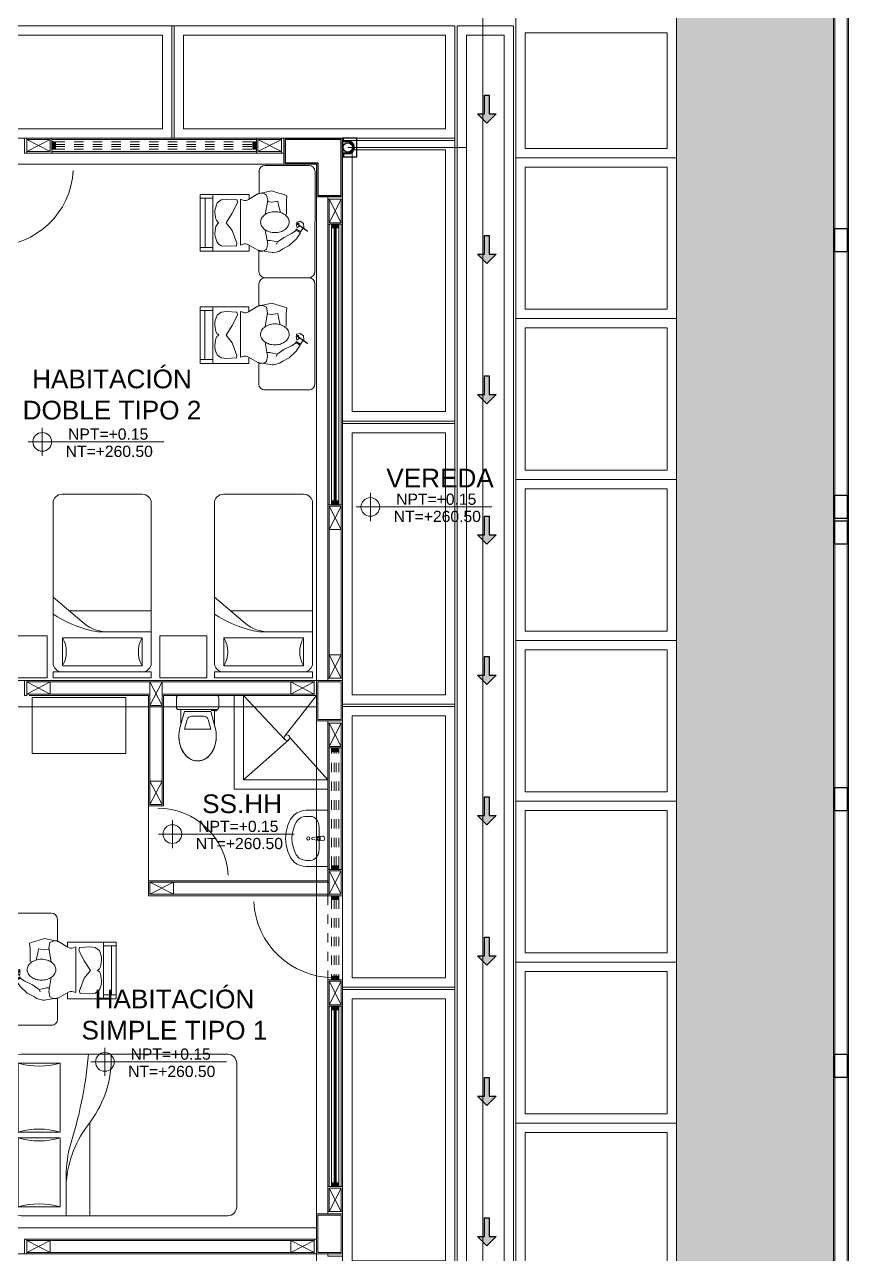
# Model space of a CAD drawing. Header units: metres. Extents: x 349075 to 349285, y 9281902 to 9282050.
# Drawn here: x 349153.11 to 349161.92, y 9282015.89 to 9282029.04 of the extents above; entities that cross this region are included whole.
import ezdxf

# ---------------------------------------------------------------- set-up
doc = ezdxf.new("R2010")
doc.units = ezdxf.units.M
doc.header["$LTSCALE"] = 0.25
doc.linetypes.add('01 nivel$0$HIDDEN2', pattern=[0.1875, 0.125, -0.0625])
doc.linetypes.add('DASHED2', pattern=[0.762, 0.635, -0.127])
for name, color, linetype, lineweight in [('.', 7, 'Continuous', 0), ('0_ CUNETAS', 151, 'Continuous', 5), ('0_VANOS', 30, 'Continuous', 9), ('AREA-VERDE', 3, 'CONTINUOUS', 9), ('ARQ-FONDO', 253, 'CONTINUOUS', 9), ('CUNETAS-RED', 5, 'CONTINUOUS', 18)]:
    doc.layers.add(name, color=color, linetype=linetype, lineweight=lineweight)
doc.styles.add('Arial_1', font='arial.ttf', dxfattribs={"height": 0.15})

# ---------------------------------------------------------------- blocks, each defined once
blk = doc.blocks.new('*U3833')
at = {"layer": '.', "lineweight": 30}
h = blk.add_hatch(color=1, dxfattribs=at)
h.dxf.hatch_style = 1
h.paths.add_polyline_path([(-0.025, -0.05), (-0.1, -0.05), (0, -0.15), (0.1, -0.05), (0.025, -0.05), (0.025, 0.15), (-0.025, 0.15)])
at = {"layer": '0_ CUNETAS', "color": 1, "lineweight": 30}
blk.add_lwpolyline([(-0.1, -0.05), (-0.025, -0.05), (-0.025, 0.15), (0.025, 0.15), (0.025, -0.05), (0.1, -0.05), (0, -0.15)], close=True, dxfattribs=at)
blk = doc.blocks.new('*U3824')
at = {"layer": '0_ CUNETAS', "color": 0, "linetype": 'ByBlock', "lineweight": -2, "transparency": 16777216}
for p in [(0, 39), (0, 37.5), (0, 36), (0, 34.5), (0, 33), (0, 31.5), (0, 30), (0, 28.5), (0, 27)]:
    blk.add_blockref('*U3833', p, dxfattribs=at)
blk = doc.blocks.new('red drenaje')
at = {"layer": 'CUNETAS-RED', "lineweight": 0}
for p, q in [((6.705, 111.023), (6.705, 73.493, 0)), ((6.705, 111.023), (7.305, 111.023)), ((7.305, 111.023), (7.305, 73.493, 0)), ((6.805, 110.923), (6.805, 73.903)), ((6.805, 110.923), (7.205, 110.923)), ((7.205, 110.923), (7.205, 73.903))]:
    blk.add_line(p, q, dxfattribs=at)
blk.add_lwpolyline([(6.805, 110.923), (7.205, 110.923), (7.205, 73.493), (6.805, 73.493), (6.805, 110.923)], dxfattribs=at)
blk.add_blockref('*U3824', (7.021, 71.131), dxfattribs=at)
blk = doc.blocks.new('C-4-flat-1-flat-1')
at = {"layer": 'ARQ-FONDO', "lineweight": 0}
for p, q in [((-0.436, -0.063), (-0.436, -0.473)), ((-0.306, -0.043), (-0.416, -0.043)), ((-0.286, -0.088), (-0.286, -0.063)), ((-0.122, -0.088), (-0.286, -0.088)), ((-0.266, -0.127), (-0.09, -0.079)), ((-0.266, -0.268), (-0.266, -0.127)), ((-0.179, -0.155), (-0.077, -0.128)), ((-0.09, -0.079), (-0.122, -0.088)), ((-0.077, -0.408), (-0.077, -0.128)), ((-0.216, -0.268), (-0.216, -0.203)), ((-0.266, -0.268), (-0.266, -0.409)), ((-0.216, -0.268), (-0.216, -0.333)), ((-0.179, -0.381), (-0.077, -0.408)), ((-0.416, -0.493), (-0.306, -0.493)), ((-0.275, -0.418), (-0.286, -0.413)), ((-0.274, -0.454), (-0.286, -0.454)), ((-0.286, -0.473), (-0.274, -0.473)), ((-0.286, -0.473), (-0.274, -0.473)), ((-0.275, -0.454), (-0.275, -0.418)), ((-0.275, -0.448), (-0.122, -0.448)), ((-0.275, -0.448), (-0.122, -0.448)), ((-0.275, -0.454), (-0.275, -0.448)), ((-0.274, -0.454), (-0.275, -0.454)), ((-0.274, -0.473), (-0.274, -0.454)), ((-0.274, -0.473), (-0.274, -0.454)), ((-0.266, -0.409), (-0.09, -0.456)), ((-0.122, -0.448), (-0.09, -0.456))]:
    blk.add_line(p, q, dxfattribs=at)
at = {"layer": 'ARQ-FONDO', "lineweight": 0, "flags": 128}
blk.add_lwpolyline([(-0.416, -0.043), (-0.306, -0.043, -0.016084), (-0.305, -0.043, -0.098696), (-0.298, -0.045, -0.082497), (-0.292, -0.049, -0.052188), (-0.29, -0.052, -0.043988), (-0.288, -0.055, -0.036572), (-0.287, -0.058, -0.034751), (-0.287, -0.061, -0.021821), (-0.286, -0.062, -0.006718), (-0.286, -0.063), (-0.286, -0.473, -0.016083), (-0.286, -0.474, -0.022806), (-0.287, -0.476, -0.021818), (-0.287, -0.478, -0.034754), (-0.288, -0.48, -0.036572), (-0.289, -0.483, -0.043988), (-0.291, -0.486, -0.052186), (-0.294, -0.489, -0.082496), (-0.3, -0.492, -0.082484), (-0.306, -0.493), (-0.416, -0.493, -0.016082), (-0.418, -0.493, -0.098699), (-0.425, -0.491, -0.082496), (-0.43, -0.487, -0.052185), (-0.433, -0.484, -0.043989), (-0.435, -0.481, -0.036572), (-0.436, -0.478, -0.034752), (-0.436, -0.475, -0.021821), (-0.436, -0.473, -0.006719), (-0.436, -0.473), (-0.436, -0.063, -0.016085), (-0.436, -0.062, -0.022804), (-0.436, -0.06, -0.021821), (-0.436, -0.058, -0.034752), (-0.435, -0.056, -0.036572), (-0.434, -0.053, -0.043989), (-0.432, -0.05, -0.052185), (-0.429, -0.047, -0.082499), (-0.423, -0.044, -0.082481), (-0.416, -0.043)], format="xyb", dxfattribs=at)
at = {"layer": 'ARQ-FONDO', "lineweight": 0}
for points in [[(-0.09, -0.456, 0.138325), (0.098, -0.453, 0.067431), (0.17, -0.421, 0.079159), (0.224, -0.373, 0.080244), (0.253, -0.323, 0.196401), (0.251, -0.207, 0.091852), (0.214, -0.151, 0.06635), (0.164, -0.111, 0.067294), (0.091, -0.08, 0.132913), (-0.09, -0.079)], [(-0.09, -0.079, -0.138325), (0.098, -0.082, -0.067431), (0.17, -0.115, -0.079159), (0.224, -0.163, -0.080244), (0.253, -0.212, -0.196401), (0.251, -0.328, -0.091852), (0.214, -0.385, -0.06635), (0.164, -0.424, -0.067294), (0.091, -0.455, -0.132913), (-0.09, -0.456)]]:
    blk.add_lwpolyline(points, format="xyb", dxfattribs=at)
for centre, major_axis, start_param, end_param in [((-0.416, -0.063), (0.02, -0.0013), 1.635126, 3.205922), ((-0.306, -0.063), (0.02, -0.0013), 0.06433, 1.635126), ((-0.166, -0.203), (0.0499, -0.0032), 1.896446, 3.205922), ((-0.166, -0.332), (0.0499, -0.0032), -3.077263, -1.767787), ((-0.416, -0.473), (0.02, -0.0013), -3.077263, -1.506467), ((-0.306, -0.473), (0.02, -0.0013), -1.506467, 0.06433)]:
    blk.add_ellipse(centre, major_axis=major_axis, ratio=1, start_param=start_param, end_param=end_param, dxfattribs=at)
blk = doc.blocks.new('Lavabo 22')
at = {"layer": 'ARQ-FONDO', "linetype": 'Continuous'}
for p, q in [((-0.3, 0), (-0.3, -0.229)), ((0.3, 0), (-0.3, 0)), ((0.3, -0.229), (0.3, 0)), ((0.119, -0.092), (-0.119, -0.092)), ((-0.025, -0.057), (-0.021, -0.099)), ((-0.018, -0.109), (-0.011, -0.162)), ((-0.014, -0.097), (-0.014, -0.082)), ((-0.014, -0.082), (0.014, -0.082)), ((0.011, -0.162), (0.018, -0.109)), ((0.014, -0.082), (0.014, -0.097)), ((0.021, -0.099), (0.025, -0.057)), ((-0.3, -0.229), (-0.297, -0.263)), ((-0.297, -0.263), (-0.289, -0.295)), ((-0.235, -0.183), (-0.235, -0.229)), ((0.235, -0.183), (0.235, -0.229)), ((0.289, -0.295), (0.297, -0.263)), ((0.297, -0.263), (0.3, -0.229)), ((-0.289, -0.295), (-0.274, -0.326)), ((-0.274, -0.326), (-0.256, -0.353)), ((-0.256, -0.353), (-0.232, -0.377)), ((-0.232, -0.377), (-0.205, -0.396)), ((0.205, -0.396), (0.232, -0.377)), ((0.232, -0.377), (0.256, -0.353)), ((0.256, -0.353), (0.274, -0.326)), ((0.274, -0.326), (0.289, -0.295)), ((-0.205, -0.396), (-0.14, -0.426)), ((-0.14, -0.426), (-0.071, -0.444)), ((-0.071, -0.444), (0, -0.45)), ((0, -0.45), (0.071, -0.444)), ((0.071, -0.444), (0.14, -0.426)), ((0.14, -0.426), (0.205, -0.396))]:
    blk.add_line(p, q, dxfattribs=at)
blk.add_circle((0, -0.207), 0.0175, dxfattribs=at)
for centre, radius, start, end in [((0, -0.057), 0.025, 0, 180), ((0, -0.097), 0.0211, 185.1696, 212.771), ((0, -0.097), 0.0211, 212.771, 327.229), ((0, -0.097), 0.0136, 180, 0), ((0, -0.097), 0.0211, 327.229, 354.8304), ((0, -0.16), 0.0112, 187.1389, 352.8611)]:
    blk.add_arc(centre, radius, start, end, dxfattribs=at)
for centre, major_axis, ratio, start_param, end_param in [((-0.119, -0.183), (0.116, 0), 0.783646, 1.570796, 3.141593), ((0.119, -0.183), (0.116, 0), 0.783646, 0, 1.570796), ((-0.119, -0.229), (0, 0.121), 0.956522, 1.570796, 2.644618), ((0.119, -0.229), (0, 0.121), 0.956522, 3.638567, 4.712389), ((0, 0), (0, 0.382), 0.956522, 2.644618, 3.638567)]:
    blk.add_ellipse(centre, major_axis=major_axis, ratio=ratio, start_param=start_param, end_param=end_param, dxfattribs=at)
blk = doc.blocks.new('columnas 2do bloque')
at = {"layer": 'ARQ-FONDO'}
blk.add_lwpolyline([(0, -0.63), (0, 0), (-0.63, 0), (-0.63, -0.28), (-0.28, -0.28), (-0.28, -0.63)], close=True, dxfattribs=at)
at = {"layer": 'ARQ-FONDO', "lineweight": 30}
blk.add_lwpolyline([(-0.015, -0.615), (-0.015, -0.015), (-0.615, -0.015), (-0.615, -0.265), (-0.265, -0.265), (-0.265, -0.615)], close=True, dxfattribs=at)
at = {"layer": 'ARQ-FONDO', "elevation": 0}
for points in [[(-0.28, -6.23), (-0.28, -5.8), (0, -5.8), (0, -6.23)], [(-0.265, -6.215), (-0.265, -5.815), (-0.015, -5.815), (-0.015, -6.215)], [(-0.28, -11.93), (-0.28, -11.5), (0, -11.5), (0, -11.93)], [(-0.265, -11.915), (-0.265, -11.515), (-0.015, -11.515), (-0.015, -11.915)]]:
    blk.add_lwpolyline(points, close=True, dxfattribs=at)
blk = doc.blocks.new('CAMA DE PLAZA Y MEDIA')
at = {"layer": 'ARQ-FONDO', "linetype": 'ByBlock', "lineweight": 0}
for p, q in [((-2.464, -0.474), (-2.464, 0.576)), ((-2.4, 0.576), (-2.464, 0.576)), ((-2.4, -0.474), (-2.4, 0.576)), ((-2.304, 0.576), (-0.596, 0.576)), ((-1.972, 0.576), (-1.972, 0.031)), ((-1.748, 0.576), (-1.748, -0.298)), ((-2.036, 0.48), (-2.336, 0.48)), ((-2.336, -0.374), (-2.336, 0.48)), ((-2.036, -0.374), (-2.036, 0.48)), ((-0.5, 0.48), (-0.5, -0.378)), ((-1.6, -0.474), (-1.882, -0.14)), ((-2.336, -0.374), (-2.036, -0.374)), ((-2.4, -0.474), (-2.464, -0.474)), ((-0.596, -0.474), (-2.304, -0.474))]:
    blk.add_line(p, q, dxfattribs=at)
for centre, radius, start, end in [((-2.304, 0.48), 0.096, 90, 180), ((-0.596, 0.48), 0.096, 0, 90), ((-2.186, 0.73), 0.292, 239.0362, 300.9638), ((-1.588, 0.107), 0.384, 180, 220.1059), ((-1.588, 0.031), 0.384, 180, 193.3928), ((-0.695, 0.244), 1.302, 193.3928, 213.4501), ((-2.304, -0.378), 0.096, 180, 270), ((-2.186, -0.624), 0.292, 59.0362, 120.9638), ((-0.596, -0.378), 0.096, 270, 0)]:
    blk.add_arc(centre, radius, start, end, dxfattribs=at)
blk = doc.blocks.new('*U1001')
at = {"linetype": 'Continuous', "lineweight": 0, "true_color": 0xbebebe}
for points in [[(3037.252, 1360.543), (3037.212, 1360.543), (3037.212, 1360.463), (3037.252, 1360.463)], [(3040.212, 1360.543), (3040.172, 1360.543), (3040.172, 1360.463), (3040.212, 1360.463)]]:
    blk.add_hatch(color=9, dxfattribs=at).paths.add_polyline_path(points)
at = {"layer": '0_VANOS', "linetype": 'Continuous'}
for p, q in [((3037.252, 1360.513), (3040.172, 1360.513)), ((3037.252, 1360.503), (3040.172, 1360.503)), ((3037.252, 1360.493), (3040.172, 1360.493))]:
    blk.add_line(p, q, dxfattribs=at)
for points in [[(3037.212, 1360.543), (3037.212, 1360.463), (3037.252, 1360.463), (3037.252, 1360.543)], [(3037.252, 1360.543), (3040.172, 1360.543), (3040.172, 1360.463), (3037.252, 1360.463)], [(3040.172, 1360.543), (3040.172, 1360.463), (3040.212, 1360.463), (3040.212, 1360.543)]]:
    blk.add_lwpolyline(points, close=True, dxfattribs=at)
blk = doc.blocks.new('*U1044')
at = {"linetype": 'Continuous', "true_color": 0xbebebe}
for points in [[(3032.131, 1351.189), (3032.131, 1351.269), (3032.171, 1351.269), (3032.171, 1351.189)], [(3034.281, 1351.189), (3034.281, 1351.269), (3034.321, 1351.269), (3034.321, 1351.189)]]:
    blk.add_hatch(color=9, dxfattribs=at).paths.add_polyline_path(points)
at = {"layer": '0_VANOS', "linetype": 'Continuous'}
for p, q in [((3032.131, 1351.269), (3032.171, 1351.269)), ((3032.131, 1351.269), (3032.131, 1351.189)), ((3032.171, 1351.189), (3032.131, 1351.189)), ((3032.171, 1351.269), (3032.171, 1351.189)), ((3034.281, 1351.189), (3034.281, 1351.269)), ((3034.281, 1351.269), (3034.321, 1351.269)), ((3034.321, 1351.189), (3034.281, 1351.189)), ((3034.321, 1351.269), (3034.321, 1351.189))]:
    blk.add_line(p, q, dxfattribs=at)
at = {"layer": '0_VANOS', "linetype": '01 nivel$0$HIDDEN2', "ltscale": 0.5}
for p, q in [((3032.171, 1351.269), (3034.28, 1351.269)), ((3032.171, 1351.239), (3034.281, 1351.239)), ((3032.171, 1351.219), (3034.281, 1351.219)), ((3032.171, 1351.189), (3034.281, 1351.189))]:
    blk.add_line(p, q, dxfattribs=at)
at = {"layer": '0_VANOS', "linetype": '01 nivel$0$HIDDEN2'}
blk.add_line((3034.281, 1351.269), (3034.321, 1351.269), dxfattribs=at)
blk = doc.blocks.new('*U1048')
at = {"linetype": 'Continuous', "lineweight": 0, "true_color": 0xbebebe}
for points in [[(3037.252, 1360.543), (3037.212, 1360.543), (3037.212, 1360.463), (3037.252, 1360.463)], [(3039.142, 1360.543), (3039.102, 1360.543), (3039.102, 1360.463), (3039.142, 1360.463)]]:
    blk.add_hatch(color=9, dxfattribs=at).paths.add_polyline_path(points)
at = {"layer": '0_VANOS', "linetype": 'Continuous'}
for p, q in [((3037.252, 1360.513), (3039.102, 1360.513)), ((3037.252, 1360.503), (3039.102, 1360.503)), ((3037.252, 1360.493), (3039.102, 1360.493))]:
    blk.add_line(p, q, dxfattribs=at)
for points in [[(3037.212, 1360.543), (3037.212, 1360.463), (3037.252, 1360.463), (3037.252, 1360.543)], [(3037.252, 1360.543), (3039.102, 1360.543), (3039.102, 1360.463), (3037.252, 1360.463)], [(3039.102, 1360.543), (3039.102, 1360.463), (3039.142, 1360.463), (3039.142, 1360.543)]]:
    blk.add_lwpolyline(points, close=True, dxfattribs=at)
blk = doc.blocks.new('*U1047')
at = {"linetype": 'Continuous', "true_color": 0xbebebe}
for points in [[(3032.131, 1351.189), (3032.131, 1351.269), (3032.171, 1351.269), (3032.171, 1351.189)], [(3033.391, 1351.189), (3033.391, 1351.269), (3033.431, 1351.269), (3033.431, 1351.189)]]:
    blk.add_hatch(color=9, dxfattribs=at).paths.add_polyline_path(points)
at = {"layer": '0_VANOS', "linetype": 'Continuous'}
for p, q in [((3032.131, 1351.269), (3032.171, 1351.269)), ((3032.131, 1351.269), (3032.131, 1351.189)), ((3032.171, 1351.189), (3032.131, 1351.189)), ((3032.171, 1351.269), (3032.171, 1351.189)), ((3033.391, 1351.189), (3033.391, 1351.269)), ((3033.391, 1351.269), (3033.431, 1351.269)), ((3033.431, 1351.189), (3033.391, 1351.189)), ((3033.431, 1351.269), (3033.431, 1351.189))]:
    blk.add_line(p, q, dxfattribs=at)
at = {"layer": '0_VANOS', "linetype": '01 nivel$0$HIDDEN2', "ltscale": 0.5}
for p, q in [((3032.171, 1351.269), (3033.391, 1351.269)), ((3032.171, 1351.239), (3033.391, 1351.239)), ((3032.171, 1351.219), (3033.391, 1351.219)), ((3032.171, 1351.189), (3033.391, 1351.189))]:
    blk.add_line(p, q, dxfattribs=at)
at = {"layer": '0_VANOS', "linetype": '01 nivel$0$HIDDEN2'}
blk.add_line((3033.391, 1351.269), (3033.431, 1351.269), dxfattribs=at)
blk = doc.blocks.new('Cotas de elevación - M_Cota de elevación - Destino rellenado-517392-Nivel 1')
at = {"layer": 'ARQ-FONDO'}
for p, q in [((0, -0.0015), (0, 0.0015)), ((-0.0015, 0), (0.013, 0))]:
    blk.add_line(p, q, dxfattribs=at)
blk.add_circle((0, 0), 0.001, dxfattribs=at)
blk = doc.blocks.new('montante')
at = {"layer": 'ARQ-FONDO', "lineweight": 30}
for p, q in [((0, 0.07), (0.045, 0.07)), ((0, 0.06), (0.055, 0.06)), ((0.045, 0.07), (0.045, 0.095)), ((0, -0.06), (0.055, -0.06)), ((0, -0.07), (0.045, -0.07)), ((0.045, -0.07), (0.045, -0.095))]:
    blk.add_line(p, q, dxfattribs=at)
blk.add_lwpolyline([(-0.095, 0.1), (-0.095, -0.1), (0.055, -0.1), (0.055, 0.1)], close=True, dxfattribs=at)
blk.add_circle((0, 0), 0.05, dxfattribs=at)
for centre, radius, start, end in [((0, 0), 0.07, 90, 270), ((0, 0), 0.06, 90, 270), ((0.05, 0.095), 0.005, 0, 180), ((0.05, -0.095), 0.005, 180, 0)]:
    blk.add_arc(centre, radius, start, end, dxfattribs=at)
blk = doc.blocks.new('escritorio dormitorios')
at = {"layer": 'ARQ-FONDO', "linetype": 'ByBlock', "lineweight": 0}
for p, q in [((-0.672, 0.428, -11.931), (0.395, 0.429, -80.123)), ((-0.738, -0.105, -80.123), (-0.738, 0.361, -80.123)), ((0.462, 0.362, -148.314), (0.462, -0.104, -148.314)), ((0.401, -0.17, -167.513), (0.163, -0.17, -167.513))]:
    blk.add_line(p, q, dxfattribs=at)
at = {"layer": 'ARQ-FONDO', "lineweight": 0}
for p, q in [((-0.323, 0.229), (-0.258, 0.272)), ((-0.258, 0.272), (-0.234, 0.227)), ((-0.254, 0.263), (-0.249, 0.275)), ((-0.249, 0.275), (-0.219, 0.229)), ((-0.43, 0.084), (-0.395, 0.153)), ((-0.395, 0.153), (-0.323, 0.229)), ((-0.267, 0.178), (-0.307, 0.097)), ((-0.234, 0.227), (-0.267, 0.178)), ((-0.219, 0.229), (-0.236, 0.221)), ((-0.356, 0.026), (-0.381, 0.016)), ((-0.34, 0.048), (-0.356, 0.026)), ((-0.307, 0.097), (-0.34, 0.048)), ((-0.445, -0.183), (-0.469, -0.027)), ((-0.447, -0.112), (-0.434, -0.09)), ((-0.434, -0.09), (-0.376, -0.077)), ((-0.376, -0.077), (-0.228, -0.103)), ((0.088, -0.077), (-0.061, -0.103)), ((0.146, -0.09), (0.088, -0.077)), ((0.158, -0.112), (0.146, -0.09)), ((-0.387, -0.281), (-0.445, -0.183)), ((0.098, -0.281), (0.157, -0.183)), ((-0.454, -0.277), (-0.454, -0.799)), ((-0.389, -0.277), (-0.454, -0.277)), ((-0.389, -0.367), (-0.38, -0.34)), ((0.101, -0.367), (-0.389, -0.367)), ((-0.389, -0.367), (0.101, -0.367)), ((0.101, -0.367), (0.092, -0.34)), ((0.152, -0.277), (0.101, -0.277)), ((0.152, -0.799), (0.152, -0.277)), ((-0.396, -0.413), (-0.402, -0.515)), ((-0.402, -0.515), (-0.396, -0.573)), ((-0.394, -0.411), (-0.37, -0.406)), ((-0.37, -0.406), (-0.235, -0.457)), ((-0.235, -0.457), (-0.151, -0.522)), ((-0.151, -0.522), (-0.048, -0.457)), ((-0.048, -0.457), (0.062, -0.399)), ((0.062, -0.399), (0.092, -0.405)), ((0.094, -0.408), (0.101, -0.515)), ((0.101, -0.515), (0.094, -0.573)), ((-0.396, -0.573), (-0.378, -0.599)), ((-0.34, -0.626), (-0.294, -0.64)), ((-0.265, -0.642), (-0.205, -0.635)), ((-0.159, -0.609), (-0.151, -0.599)), ((-0.143, -0.609), (-0.151, -0.599)), ((-0.037, -0.642), (-0.096, -0.635)), ((0.062, -0.618), (-0.007, -0.64)), ((0.094, -0.573), (0.062, -0.618)), ((-0.454, -0.664), (0.152, -0.664)), ((-0.414, -0.664), (-0.414, -0.799)), ((-0.414, -0.747), (0.111, -0.747)), ((0.111, -0.664), (0.111, -0.799)), ((-0.454, -0.799), (0.152, -0.799))]:
    blk.add_line(p, q, dxfattribs=at)
at = {"layer": 'ARQ-FONDO', "lineweight": 0, "const_width": 0.014}
blk.add_lwpolyline([(-0.157, 0.23), (-0.243, 0.352)], dxfattribs=at)
at = {"layer": 'ARQ-FONDO', "lineweight": 0}
for points in [[(-0.249, 0.275), (-0.227, 0.287), (-0.201, 0.31), (-0.16, 0.306), (-0.133, 0.27), (-0.143, 0.233), (-0.156, 0.233), (-0.156, 0.254), (-0.189, 0.255), (-0.205, 0.236), (-0.162, 0.228)], [(-0.43, 0.084), (-0.453, 0.049), (-0.464, 0.013), (-0.469, -0.015), (-0.469, -0.03)], [(-0.356, 0.026), (-0.348, -0.008), (-0.339, -0.052), (-0.339, -0.083)], [(0.157, -0.183), (0.191, -0.032), (0.171, 0.026), (0.152, 0.097), (0.139, 0.129), (0.081, 0.122), (0.023, 0.122), (-0.061, 0.122)], [(-0.041, 0.058), (0.036, 0.039), (0.081, 0.032), (0.068, -0.032), (0.075, -0.084)]]:
    blk.add_lwpolyline(points, dxfattribs=at)
blk.add_lwpolyline([(-0.256, 0, 0.07405), (-0.247, -0.06, 0.084801), (-0.223, -0.108, 0.106336), (-0.185, -0.142, 0.128955), (-0.144, -0.153, 0.128955), (-0.103, -0.142, 0.106336), (-0.065, -0.108, 0.084801), (-0.041, -0.06, 0.07405), (-0.032, 0, 0.07405), (-0.041, 0.06, 0.084801), (-0.065, 0.108, 0.106336), (-0.103, 0.142, 0.128955), (-0.144, 0.153, 0.128955), (-0.185, 0.142, 0.106336), (-0.223, 0.108, 0.084801), (-0.247, 0.06, 0.07405)], format="xyb", close=True, dxfattribs=at)
at = {"layer": 'ARQ-FONDO', "linetype": 'ByBlock', "lineweight": 0, "elevation": -80.123}
blk.add_lwpolyline([(-0.451, -0.171), (-0.672, -0.171, -0.414214), (-0.738, -0.105)], format="xyb", dxfattribs=at)
at = {"layer": 'ARQ-FONDO', "linetype": 'ByBlock', "lineweight": 0}
for centre, start, end in [((-0.672, 0.361, -11.931), 90, 180), ((0.395, 0.362, -80.123), 360, 90), ((0.395, -0.104, -148.314), 270, 0)]:
    blk.add_arc(centre, 0.0665, start, end, dxfattribs=at)
at = {"layer": 'ARQ-FONDO', "lineweight": 0}
for centre, radius, start, end in [((-0.384, -0.147), 0.0714, 150.9331, 210.9765), ((0.095, -0.147), 0.0714, 329.0235, 29.0669), ((-0.448, -0.318), 0.0714, 341.5564, 30.9765), ((0.159, -0.318), 0.0714, 149.0235, 198.4436), ((-0.393, -0.413), 0.0028, 101.3044, 176.6318), ((0.091, -0.408), 0.0028, 3.3682, 78.6956), ((0.091, -0.408), 0.0028, 3.3682, 78.6956), ((-0.32, -0.557), 0.0714, 215.5514, 252.9054), ((-0.273, -0.571), 0.0714, 252.9054, 277.1215), ((-0.214, -0.564), 0.0714, 277.1215, 321.3261), ((-0.087, -0.564), 0.0714, 218.6739, 262.8785), ((-0.028, -0.571), 0.0714, 262.8785, 287.0946)]:
    blk.add_arc(centre, radius, start, end, dxfattribs=at)
blk = doc.blocks.new('cama doble')
at = {"layer": 'ARQ-FONDO', "linetype": 'ByBlock', "lineweight": 0}
for p, q in [((-0.864, 2.4), (-0.864, 2.496)), ((-0.864, 2.496), (0.864, 2.496)), ((-0.864, 2.4), (0.864, 2.4)), ((0.864, 2.4), (0.864, 2.496)), ((-0.864, 0.096), (-0.864, 2.304)), ((-0.032, 2.336), (-0.768, 2.336)), ((-0.768, 2.336), (-0.768, 1.888)), ((-0.032, 1.888), (-0.032, 2.336)), ((0.032, 2.336), (0.032, 1.888)), ((0.768, 2.336), (0.032, 2.336)), ((0.768, 1.888), (0.768, 2.336)), ((0.864, 2.304), (0.864, 0.096)), ((-0.768, 1.888), (-0.032, 1.888)), ((0.032, 1.888), (0.768, 1.888)), ((0.472, 1.824), (0.864, 1.824)), ((-0.128, 1.568), (0.864, 1.568)), ((0.768, 0), (-0.768, 0))]:
    blk.add_line(p, q, dxfattribs=at)
for centre, radius, start, end in [((-0.768, 2.304), 0.096, 90, 180), ((0.768, 2.304), 0.096, 0, 90), ((-1.536, 2.112), 0.8, 343.7398, 16.2602), ((0.736, 2.112), 0.8, 163.7398, 196.2602), ((-0.736, 2.112), 0.8, 343.7398, 16.2602), ((1.536, 2.112), 0.8, 163.7398, 196.2602), ((-1.31, 6.342), 4.78, 275.3572, 287.6665), ((0.596, 0.649), 1.176, 92.5398, 126.0403), ((0.472, 0.288), 1.536, 89.9814, 102.4667), ((-0.816, 2.472), 1.131, 267.5673, 309.5461), ((-0.768, 0.096), 0.096, 180, 270), ((0.768, 0.096), 0.096, 270, 0)]:
    blk.add_arc(centre, radius, start, end, dxfattribs=at)
blk = doc.blocks.new('*U1569')
blk.add_arc((0.022, 0.048), 0.853, 0.1579, 87.0814)
blk = doc.blocks.new('*U1074')
at = {"linetype": 'Continuous', "true_color": 0xbebebe}
for points in [[(3032.131, 1351.189), (3032.131, 1351.269), (3032.171, 1351.269), (3032.171, 1351.189)], [(3032.991, 1351.189), (3032.991, 1351.269), (3033.031, 1351.269), (3033.031, 1351.189)]]:
    blk.add_hatch(color=9, dxfattribs=at).paths.add_polyline_path(points)
at = {"layer": '0_VANOS', "linetype": 'Continuous'}
for p, q in [((3032.131, 1351.269), (3032.171, 1351.269)), ((3032.131, 1351.269), (3032.131, 1351.189)), ((3032.171, 1351.189), (3032.131, 1351.189)), ((3032.171, 1351.269), (3032.171, 1351.189)), ((3032.991, 1351.189), (3032.991, 1351.269)), ((3032.991, 1351.269), (3033.031, 1351.269)), ((3033.031, 1351.189), (3032.991, 1351.189)), ((3033.031, 1351.269), (3033.031, 1351.189))]:
    blk.add_line(p, q, dxfattribs=at)
at = {"layer": '0_VANOS', "linetype": '01 nivel$0$HIDDEN2', "ltscale": 0.5}
for p, q in [((3032.171, 1351.269), (3032.991, 1351.269)), ((3032.171, 1351.239), (3032.991, 1351.239)), ((3032.171, 1351.219), (3032.991, 1351.219)), ((3032.171, 1351.189), (3032.991, 1351.189))]:
    blk.add_line(p, q, dxfattribs=at)
at = {"layer": '0_VANOS', "linetype": '01 nivel$0$HIDDEN2'}
blk.add_line((3032.991, 1351.269), (3033.031, 1351.269), dxfattribs=at)
blk = doc.blocks.new('*U995')
at = {"lineweight": 0}
blk.add_arc((0.022, 0.048), 0.753, 0.1579, 87.0814, dxfattribs=at)
blk = doc.blocks.new('BLOQUE EDF 07 PG')
at = {"layer": 'ARQ-FONDO'}
for p, q in [((-0.92, 0, -20.549), (-3.375, 0, -20.549)), ((-3.125, -0.015, -664.369), (-3.375, -0.145, -664.369)), ((-3.375, -0.015, -664.369), (-3.125, -0.145, -664.369)), ((-3.125, -0.015), (-3.125, -0.015)), ((-0.92, -0.015, -20.549), (-3.11, -0.015, -20.549)), ((-0.905, -0.015, 0), (-0.655, -0.145, 0)), ((-0.655, -0.015, 0), (-0.905, -0.145, 0)), ((-0.92, -0.16, -20.549), (-3.2, -0.16, -20.549)), ((-3.125, -0.145), (-3.125, -0.145)), ((-0.92, -0.145, -20.549), (-3.11, -0.145, -20.549)), ((-0.145, -0.905, 684.935), (-0.015, -0.655, 684.935)), ((-0.145, -0.655, 684.935), (-0.015, -0.905, 684.935)), ((-0.16, -0.92, 684.935), (-0.16, -3.92, 684.935)), ((-0.145, -0.92, 684.935), (-0.145, -3.92, 684.935)), ((-0.015, -0.92, 684.935), (-0.015, -3.92, 684.935)), ((0, -0.92, 684.935), (0, -3.92, 684.935)), ((-0.16, -3.92, 684.935), (-0.16, -5.775, -20.549)), ((0, -3.92, 684.935), (-0.16, -3.92, 684.935)), ((-0.145, -4.185, 1390.418), (-0.015, -3.935, 1390.418)), ((-0.145, -3.935, 1390.418), (-0.015, -4.185, 1390.418)), ((0, -3.92, 684.935), (0, -5.775, 0)), ((-0.015, -4.035, -20.549), (-0.015, -5.525, -20.549)), ((-0.145, -4.185, 1390.418), (-0.145, -5.525, -20.549)), ((-0.145, -5.525, 0), (-0.015, -5.775, 0)), ((-0.145, -5.775, 0), (-0.015, -5.525, 0)), ((-0.16, -5.775, -20.549), (0, -5.775, 0)), ((-3.125, -5.815, 0), (-3.375, -5.945, 0)), ((-3.375, -5.815, 0), (-3.125, -5.945, 0)), ((-3.35, -5.8, -20.549), (-0.28, -5.8, -20.549)), ((-3.125, -5.815, 0), (-0.555, -5.815, -20.549)), ((-2.06, -6.065, -20.549), (-1.93, -5.815, -20.549)), ((-2.06, -5.815, -20.549), (-1.93, -6.065, -20.549)), ((-0.555, -5.815, -20.549), (-0.305, -5.945, -20.549)), ((-0.305, -5.815, -20.549), (-0.555, -5.945, -20.549)), ((-3.35, -5.96, -20.549), (-2.075, -5.96, -20.549)), ((-3.125, -5.945, -20.549), (-2.06, -5.945, -20.549)), ((-2.075, -5.96, -20.549), (-2.075, -7.14, -20.549)), ((-1.93, -5.945, -20.549), (-0.555, -5.945, -20.549)), ((-1.915, -5.96, -20.549), (-0.28, -5.96, -20.549)), ((-1.915, -5.96, -20.549), (-1.915, -7.14, -20.549)), ((-1.16, -6.96, -20.549), (-1.16, -5.96, -20.549)), ((-1.06, -6.86, -20.549), (-1.06, -5.96, -20.549)), ((-0.615, -6.433, -9.936), (-1.06, -5.96, -20.549)), ((-0.615, -6.388, -9.936), (-0.28, -5.96, -20.549)), ((-2.06, -6.065, -20.549), (-2.06, -6.875, -20.549)), ((-1.93, -6.065, -20.549), (-1.93, -6.875, -20.549)), ((-0.145, -6.505, 0), (-0.015, -6.255, 0)), ((-0.145, -6.255, 0), (-0.015, -6.505, 0)), ((-1.06, -6.86, -20.549), (-0.575, -6.432, -9.936)), ((-0.16, -6.86, -20.549), (-0.565, -6.41, -9.936)), ((-0.16, -7.82, -20.549), (-0.16, -6.52, -20.549)), ((-0.145, -7.82, -20.549), (-0.145, -6.52, -20.549)), ((-0.015, -7.82, -20.549), (-0.015, -6.52, -20.549)), ((0, -7.82, -20.549), (0, -6.52, -20.549)), ((-2.06, -7.125, 0), (-1.93, -6.875, 0)), ((-2.06, -6.875, 0), (-1.93, -7.125, 0)), ((-1.16, -6.96, -20.549), (-0.16, -6.96, -20.549)), ((-1.06, -6.86, -20.549), (-0.16, -6.86, -20.549)), ((-2.075, -7.14, -20.549), (-1.915, -7.14, -20.549)), ((-2.075, -7.14, -20.549), (-2.075, -7.94, -20.549)), ((-0.145, -7.835, -20.549), (-0.145, -7.835, -20.549)), ((-0.145, -8.085, -20.549), (-0.015, -7.835, -20.549)), ((-0.145, -7.835, -20.549), (-0.015, -8.085, -20.549)), ((-2.075, -7.94, -20.549), (-0.16, -7.94, -20.549)), ((-2.075, -7.94, -20.549), (-2.075, -8.1, -20.549)), ((-2.06, -7.955, -20.549), (-1.81, -8.085, -20.549)), ((-1.81, -7.955, -20.549), (-2.06, -8.085, -20.549)), ((-1.81, -7.955, -20.549), (-0.145, -7.955, -20.549)), ((-2.075, -8.1, -20.549), (0, -8.1, -20.549)), ((-1.81, -8.085, -20.549), (-0.145, -8.085, -20.549)), ((-0.015, -9.015, 0), (-0.145, -9.265, 0)), ((-0.015, -9.265, 0), (-0.145, -9.015, 0)), ((-0.16, -11.21, -20.549), (-0.16, -9.28, -20.549)), ((-0.145, -11.21, -20.549), (-0.145, -9.28, -20.549)), ((-0.015, -11.21, -20.549), (-0.015, -9.28, -20.549)), ((0, -11.21, -20.549), (0, -9.28, -20.549)), ((-0.015, -11.225, 0), (-0.145, -11.475, 0)), ((-0.015, -11.475, 0), (-0.145, -11.225, 0)), ((-3.375, -11.77, 0), (-0.28, -11.77, -20.549)), ((-3.125, -11.785, 0), (-3.375, -11.915, 0)), ((-3.375, -11.785, 0), (-3.125, -11.915, 0)), ((-3.125, -11.785, 0), (-0.555, -11.785, -20.549)), ((-0.555, -11.785, -20.549), (-0.305, -11.915, -20.549)), ((-0.305, -11.785, -20.549), (-0.555, -11.915, -20.549)), ((-3.375, -11.93, 0), (-0.28, -11.93, -20.549)), ((-3.125, -11.915, 0), (-0.555, -11.915, -20.549))]:
    blk.add_line(p, q, dxfattribs=at)
at = {"layer": 'ARQ-FONDO', "ltscale": 0.7}
for points in [[(-12.33, 1.5), (1.5, 1.5), (1.5, -36.63), (-12.33, -36.63)], [(0, -0.63), (-0.28, -0.63), (-0.28, -34.5), (0, -34.5)]]:
    blk.add_lwpolyline(points, close=True, dxfattribs=at)
for points, elevation in [([(-0.63, -0.28), (-0.63, 0), (-10.2, 0), (-10.2, -0.28)], -20.549), ([(-0.28, -6.08), (-0.28, -5.8), (-10.55, -5.8), (-10.55, -6.08)], -20.549), ([(-0.28, -11.93), (-0.28, -11.65), (-10.55, -11.65), (-10.55, -11.93)], -705.483)]:
    blk.add_lwpolyline(points, close=True, dxfattribs=dict(at, elevation=elevation))
at = {"layer": 'ARQ-FONDO'}
for points, elevation in [([(-3.4, 0), (-3.375, 0), (-3.375, -0.16), (-3.4, -0.16)], 2.225), ([(-3.375, 0), (-3.11, 0), (-3.11, -0.16), (-3.375, -0.16)], -664.369), ([(-0.655, 0), (-0.92, 0), (-0.92, -0.16), (-0.655, -0.16)], 0), ([(-0.63, 0), (-0.655, 0), (-0.655, -0.16), (-0.63, -0.16)], 0), ([(-3.375, -0.015), (-3.125, -0.015), (-3.125, -0.145), (-3.375, -0.145)], -664.369), ([(-0.655, -0.015), (-0.905, -0.015), (-0.905, -0.145), (-0.655, -0.145)], 0), ([(-0.16, -0.63), (-0.16, -0.655), (0, -0.655), (0, -0.63)], 0), ([(-0.16, -0.63), (-0.16, -0.655), (0, -0.655), (0, -0.63)], 684.935), ([(-0.16, -0.655), (-0.16, -0.92), (0, -0.92), (0, -0.655)], 684.935), ([(-0.145, -0.655), (-0.145, -0.905), (-0.015, -0.905), (-0.015, -0.655)], 684.935), ([(-0.145, -3.935), (-0.145, -4.185), (-0.015, -4.185), (-0.015, -3.935)], 1390.418), ([(-3.16, -5.772), (-3.16, -5.321), (-3.661, -5.321), (-3.661, -5.772)], -20.549), ([(-1.452, -5.772), (-1.452, -5.321), (-1.953, -5.321), (-1.953, -5.772)], -20.549), ([(-0.145, -5.775), (-0.145, -5.525), (-0.015, -5.525), (-0.015, -5.775)], 0), ([(-0.16, -5.8), (-0.16, -5.775), (0, -5.775), (0, -5.8)], 0), ([(-3.4, -5.8), (-3.375, -5.8), (-3.375, -5.96), (-3.4, -5.96)], 0), ([(-3.375, -5.815), (-3.125, -5.815), (-3.125, -5.945), (-3.375, -5.945)], 0), ([(-2.06, -5.815), (-2.06, -6.065), (-1.93, -6.065), (-1.93, -5.815)], -20.549), ([(-0.305, -5.815), (-0.555, -5.815), (-0.555, -5.945), (-0.305, -5.945)], -20.549), ([(-0.28, -5.8), (-0.305, -5.8), (-0.305, -5.96), (-0.28, -5.96)], -20.549), ([(-0.16, -6.23), (-0.16, -6.255), (0, -6.255), (0, -6.23)], 0), ([(-0.16, -6.255), (-0.16, -6.52), (0, -6.52), (0, -6.255)], 0), ([(-0.145, -6.255), (-0.145, -6.505), (-0.015, -6.505), (-0.015, -6.255)], 0), ([(-2.06, -6.875), (-2.06, -7.125), (-1.93, -7.125), (-1.93, -6.875)], 0), ([(-0.16, -7.82), (-0.16, -8.1), (0, -8.1), (0, -7.82)], -20.549), ([(-0.145, -7.835), (-0.145, -8.085), (-0.015, -8.085), (-0.015, -7.835)], -20.549), ([(-1.81, -7.955), (-2.06, -7.955), (-2.06, -8.085), (-1.81, -8.085)], -20.549), ([(0, -9.28), (0, -9), (-0.16, -9), (-0.16, -9.28)], 0), ([(-0.015, -9.265), (-0.015, -9.015), (-0.145, -9.015), (-0.145, -9.265)], 0), ([(0, -11.475), (0, -11.21), (-0.16, -11.21), (-0.16, -11.475)], 0), ([(-0.015, -11.475), (-0.015, -11.225), (-0.145, -11.225), (-0.145, -11.475)], 0), ([(-0.16, -11.5), (-0.16, -11.475), (0, -11.475), (0, -11.5)], 0), ([(-3.4, -11.77), (-3.375, -11.77), (-3.375, -11.93), (-3.4, -11.93)], 0), ([(-3.375, -11.785), (-3.125, -11.785), (-3.125, -11.915), (-3.375, -11.915)], 0), ([(-0.305, -11.785), (-0.555, -11.785), (-0.555, -11.915), (-0.305, -11.915)], -20.549), ([(-0.28, -11.77), (-0.305, -11.77), (-0.305, -11.93), (-0.28, -11.93)], -20.549), ([(-0.16, -11.93), (-0.16, -11.955), (0, -11.955), (0, -11.93)], 0)]:
    blk.add_lwpolyline(points, close=True, dxfattribs=dict(at, elevation=elevation))
at = {"layer": 'ARQ-FONDO', "lineweight": 0, "elevation": 0}
blk.add_lwpolyline([(-2.318, -5.981), (-3.318, -5.981), (-3.318, -6.581), (-2.318, -6.581)], close=True, dxfattribs=at)
at = {"layer": 'ARQ-FONDO', "linetype": 'DASHED2', "ltscale": 0.3, "elevation": -20.549}
blk.add_lwpolyline([(-0.16, -9), (-0.16, -8.1), (0, -8.1), (0, -9)], close=True, dxfattribs=at)
at = {"layer": 'ARQ-FONDO'}
blk.add_circle((-0.595, -6.41, -9.936), 0.03, dxfattribs=at)
blk.add_blockref('columnas 2do bloque', (0, 0, 0), dxfattribs=at)
at = {"layer": 'ARQ-FONDO', "lineweight": 0, "rotation": 180}
blk.add_blockref('montante', (0.055, -0.1), dxfattribs=at)
at = {"layer": 'ARQ-FONDO', "xscale": -1}
for name, p, rotation in [('*U1044', (-3035.241, 1351.149, -664.369), 180), ('escritorio dormitorios', (-0.724, -0.755, -20.549), 270), ('*U1001', (1360.423, 3036.292, 1390.418), 90), ('escritorio dormitorios', (-0.725, -1.955, 47.643), 270), ('CAMA DE PLAZA Y MEDIA', (-2.622, -3.307, -20.549), 270), ('CAMA DE PLAZA Y MEDIA', (-0.897, -3.307, -20.549), 270), ('C-4-flat-1-flat-1', (-1.818, -6.396, 0), 90), ('*U1047', (-1351.309, -3039.951, -41.083), 270), ('*U995', (-2.025, -7.94, -20.549), 270), ('*U1569', (-0.05, -8.1, -20.549), 90), ('cama doble', (-1.133, -10.658, 0), 90)]:
    blk.add_blockref(name, p, dxfattribs=dict(at, rotation=rotation))
at = {"layer": 'ARQ-FONDO'}
for name, p, rotation in [('*U1569', (-3.78, -0.28, -20.549), 270), ('*U1074', (-1351.309, 3024.031, -705.466), 270), ('escritorio dormitorios', (-3.219, -8.747, 61.605), 89.99999999999996), ('*U1048', (-1360.583, 3027.932, 0), 270)]:
    blk.add_blockref(name, p, dxfattribs=dict(at, rotation=rotation))
at = {"layer": 'ARQ-FONDO', "xscale": 99.99999999999991, "yscale": 99.99999999999991, "zscale": 99.99999999999991}
for p in [(-3.211, -3.248, -20.549), (-1.82, -7.441, 0), (-2.542, -9.877, -20.549)]:
    blk.add_blockref('Cotas de elevación - M_Cota de elevación - Destino rellenado-517392-Nivel 1', p, dxfattribs=at)
at = {"layer": 'ARQ-FONDO', "lineweight": 0, "xscale": -1, "rotation": 270.0007039407712}
blk.add_blockref('Lavabo 22', (-0.16, -7.487, 0), dxfattribs=at)
at = {"layer": 'ARQ-FONDO', "char_height": 0.2, "width": 2.3499, "attachment_point": 1, "style": 'Arial_1'}
for s, insert in [('\\pxqc;HABITACIÓN DOBLE TIPO 2', (-3.641, -2.475, -20.549)), ('\\pxqc;SS.HH', (-2.25, -7.017, 0)), ('\\pxqc;HABITACIÓN SIMPLE TIPO 1', (-2.973, -9.104, -20.549))]:
    blk.add_mtext(s, dxfattribs=dict(at, insert=insert))
at = {"layer": 'ARQ-FONDO', "char_height": 0.12, "width": 0.90214, "attachment_point": 1, "line_spacing_factor": 0.941778, "style": 'Arial_1'}
for s, insert in [('NPT=+0.15', (-2.935, -3.105, -20.549)), ('NT=+260.50', (-2.961, -3.289, -20.549)), ('NPT=+0.15', (-1.544, -7.298, 0)), ('NT=+260.50', (-1.57, -7.482, 0)), ('NPT=+0.15', (-2.267, -9.733, -20.549)), ('NT=+260.50', (-2.293, -9.918, -20.549))]:
    blk.add_mtext(s, dxfattribs=dict(at, insert=insert))
blk = doc.blocks.new('JUNTA VEREDA')
at = {"layer": 'ARQ-FONDO'}
blk.add_lwpolyline([(-0.013, 1.2), (0.012, 1.2), (0.012, 0), (-0.013, 0)], close=True, dxfattribs=at)
blk = doc.blocks.new('VERDA EDF 07 PGG')
at = {"layer": 'ARQ-FONDO'}
for p, q in [((-3.025, -1.2, 0), (-3.025, 0, 0)), ((-1.2, -1.2, 0), (0, -1.2, 0))]:
    blk.add_line(p, q, dxfattribs=at)
at = {"layer": 'ARQ-FONDO', "elevation": -20.549}
blk.add_lwpolyline([(-13.23, 0), (-13.23, -37.53), (0, -37.53), (0, 0)], close=True, dxfattribs=at)
at = {"layer": 'ARQ-FONDO'}
for points in [[(-6.025, -1.2), (-3.025, -1.2), (-3.025, 0), (-6.025, 0)], [(-3, -1.2), (0, -1.2), (0, 0), (-3, 0)], [(-5.925, -1.1), (-3.125, -1.1), (-3.125, -0.1), (-5.925, -0.1)], [(-2.9, -1.1), (-0.1, -1.1), (-0.1, -0.1), (-2.9, -0.1)], [(0, -4.225), (0, -1.225), (-1.2, -1.225), (-1.2, -4.225)], [(-0.1, -4.125), (-0.1, -1.325), (-1.1, -1.325), (-1.1, -4.125)], [(0, -7.251), (0, -4.251), (-1.2, -4.251), (-1.2, -7.251)], [(-0.1, -7.151), (-0.1, -4.351), (-1.1, -4.351), (-1.1, -7.151)], [(0, -10.276), (0, -7.276), (-1.2, -7.276), (-1.2, -10.276)], [(-0.1, -10.176), (-0.1, -7.376), (-1.1, -7.376), (-1.1, -10.176)], [(0, -13.302), (0, -10.302), (-1.2, -10.302), (-1.2, -13.302)], [(-0.1, -13.202), (-0.1, -10.402), (-1.1, -10.402), (-1.1, -13.202)]]:
    blk.add_lwpolyline(points, close=True, dxfattribs=at)
for p, rotation in [((-3.013, 0), 180), ((0, -1.212), 90), ((0, -4.237), 90), ((0, -7.263), 90), ((0, -10.288), 90)]:
    blk.add_blockref('JUNTA VEREDA', p, dxfattribs=dict(at, rotation=rotation))
at = {"layer": 'ARQ-FONDO', "xscale": 99.99999999999991, "yscale": 99.99999999999991, "zscale": 99.99999999999991}
blk.add_blockref('Cotas de elevación - M_Cota de elevación - Destino rellenado-517392-Nivel 1', (-0.904, -5.144, 0), dxfattribs=at)
at = {"layer": 'ARQ-FONDO', "insert": (-1.334, -4.735, 0), "char_height": 0.2, "width": 2.3499, "attachment_point": 1, "style": 'Arial_1'}
blk.add_mtext('\\pxqc;VEREDA', dxfattribs=at)
at = {"layer": 'ARQ-FONDO', "char_height": 0.12, "width": 0.90214, "attachment_point": 1, "line_spacing_factor": 0.941778, "style": 'Arial_1'}
for s, insert in [('NPT=+0.15', (-0.628, -5.001, 0)), ('NT=+260.50', (-0.654, -5.185, 0))]:
    blk.add_mtext(s, dxfattribs=dict(at, insert=insert))

msp = doc.modelspace()

# ---------------------------------------------------------------- hatches: boundary and pattern name
at = {"layer": 'AREA-VERDE', "lineweight": 0, "true_color": 0xc4e4b2, "transparency": 33554610}
h = msp.add_hatch(color=3, dxfattribs=at)
h.dxf.hatch_style = 1
h.paths.add_polyline_path([(349092.703, 9282027.105), (349092.103, 9282027.105), (349092.138, 9281918.001), (349091.104, 9281918.001), (349091.048, 9282031.212), (349161.762, 9282031.212), (349161.762, 9281923.001), (349161, 9281923.001), (349161, 9281955.099), (349160.205, 9281955.101), (349160.204, 9281956.819), (349160.205, 9281957.044), (349160.205, 9281978.669), (349160.205, 9281988.056), (349160.085, 9281988.054), (349160.085, 9282030.769), (349092.685, 9282030.769), (349092.685, 9282027.329), (349092.703, 9282027.329)])

# ---------------------------------------------------------------- linework, layer by layer
at = {"layer": 'ARQ-FONDO'}
for p, q in [((349161.907, 9281917.856), (349161.907, 9282031.357)), ((349161.922, 9281917.841), (349161.922, 9282031.372)), ((349161.762, 9281918.001), (349161.762, 9282031.212)), ((349161.777, 9281917.986), (349161.777, 9282031.227)), ((349158.365, 9282030.769), (349158.365, 9281991.494)), ((349160.085, 9282030.769), (349160.085, 9281988.054)), ((349158.365, 9282027.614), (349160.085, 9282027.614)), ((349158.365, 9282025.894), (349160.085, 9282025.894)), ((349158.365, 9282024.174), (349160.085, 9282024.174)), ((349158.365, 9282022.454), (349160.085, 9282022.454)), ((349158.365, 9282020.734), (349160.085, 9282020.734)), ((349158.365, 9282019.014), (349160.085, 9282019.014)), ((349158.365, 9282017.294), (349160.085, 9282017.294))]:
    msp.add_line(p, q, dxfattribs=at)
at = {"layer": 'ARQ-FONDO', "lineweight": 0}
msp.add_line((349156.57, 9282027.724), (349157.84, 9282027.724), dxfattribs=at)
at = {"layer": 'ARQ-FONDO', "elevation": -4.4}
msp.add_lwpolyline([(349092.703, 9282027.105), (349092.103, 9282027.105), (349092.138, 9281918.001), (349091.104, 9281918.001), (349091.048, 9282031.212), (349161.762, 9282031.212), (349161.762, 9281923.001), (349161, 9281923.001), (349161, 9281955.099), (349160.204, 9281955.099), (349160.205, 9281956.819), (349160.205, 9281957.044), (349160.205, 9281978.669), (349160.205, 9281988.056), (349160.085, 9281988.054), (349160.085, 9282030.769), (349092.685, 9282030.769), (349092.685, 9282027.329), (349092.703, 9282027.329), (349092.703, 9282027.105)], dxfattribs=at)
at = {"layer": 'ARQ-FONDO', "elevation": 0}
for points in [[(349158.465, 9282027.714), (349158.465, 9282028.949), (349159.985, 9282028.949), (349159.985, 9282027.714)], [(349158.465, 9282025.994), (349158.465, 9282027.514), (349159.985, 9282027.514), (349159.985, 9282025.994)], [(349158.465, 9282024.274), (349158.465, 9282025.794), (349159.985, 9282025.794), (349159.985, 9282024.274)], [(349158.465, 9282022.554), (349158.465, 9282024.074), (349159.985, 9282024.074), (349159.985, 9282022.554)], [(349158.465, 9282020.834), (349158.465, 9282022.354), (349159.985, 9282022.354), (349159.985, 9282020.834)], [(349158.465, 9282019.114), (349158.465, 9282020.634), (349159.985, 9282020.634), (349159.985, 9282019.114)], [(349158.465, 9282017.394), (349158.465, 9282018.914), (349159.985, 9282018.914), (349159.985, 9282017.394)], [(349158.465, 9282015.674), (349158.465, 9282017.194), (349159.985, 9282017.194), (349159.985, 9282015.674)]]:
    msp.add_lwpolyline(points, close=True, dxfattribs=at)
at = {"layer": 'ARQ-FONDO', "lineweight": 30, "ltscale": 1.87}
for points in [[(349161.777, 9282026.606), (349161.777, 9282026.856), (349161.907, 9282026.856), (349161.907, 9282026.606)], [(349161.777, 9282023.756), (349161.777, 9282024.006), (349161.907, 9282024.006), (349161.907, 9282023.756)], [(349161.777, 9282023.481), (349161.777, 9282023.731), (349161.907, 9282023.731), (349161.907, 9282023.481)], [(349161.777, 9282020.631), (349161.777, 9282020.881), (349161.907, 9282020.881), (349161.907, 9282020.631)], [(349161.777, 9282017.781), (349161.777, 9282018.031), (349161.907, 9282018.031), (349161.907, 9282017.781)]]:
    msp.add_lwpolyline(points, close=True, dxfattribs=at)
at = {"layer": 'ARQ-FONDO'}
msp.add_lwpolyline([(349161.922, 9282023.731), (349161.922, 9282023.756), (349161.762, 9282023.756), (349161.762, 9282023.731)], close=True, dxfattribs=at)

# ---------------------------------------------------------------- block references
at = {"layer": 'ARQ-FONDO', "lineweight": 5}
for name, p in [('BLOQUE EDF 07 PG', (349156.515, 9282027.824, 0)), ('VERDA EDF 07 PGG', (349157.715, 9282029.024, 0))]:
    msp.add_blockref(name, p, dxfattribs=at)
at = {"layer": 'CUNETAS-RED', "lineweight": 30}
msp.add_blockref('red drenaje', (349151.035, 9281918.001), dxfattribs=at)

doc.saveas('drawing.dxf')
